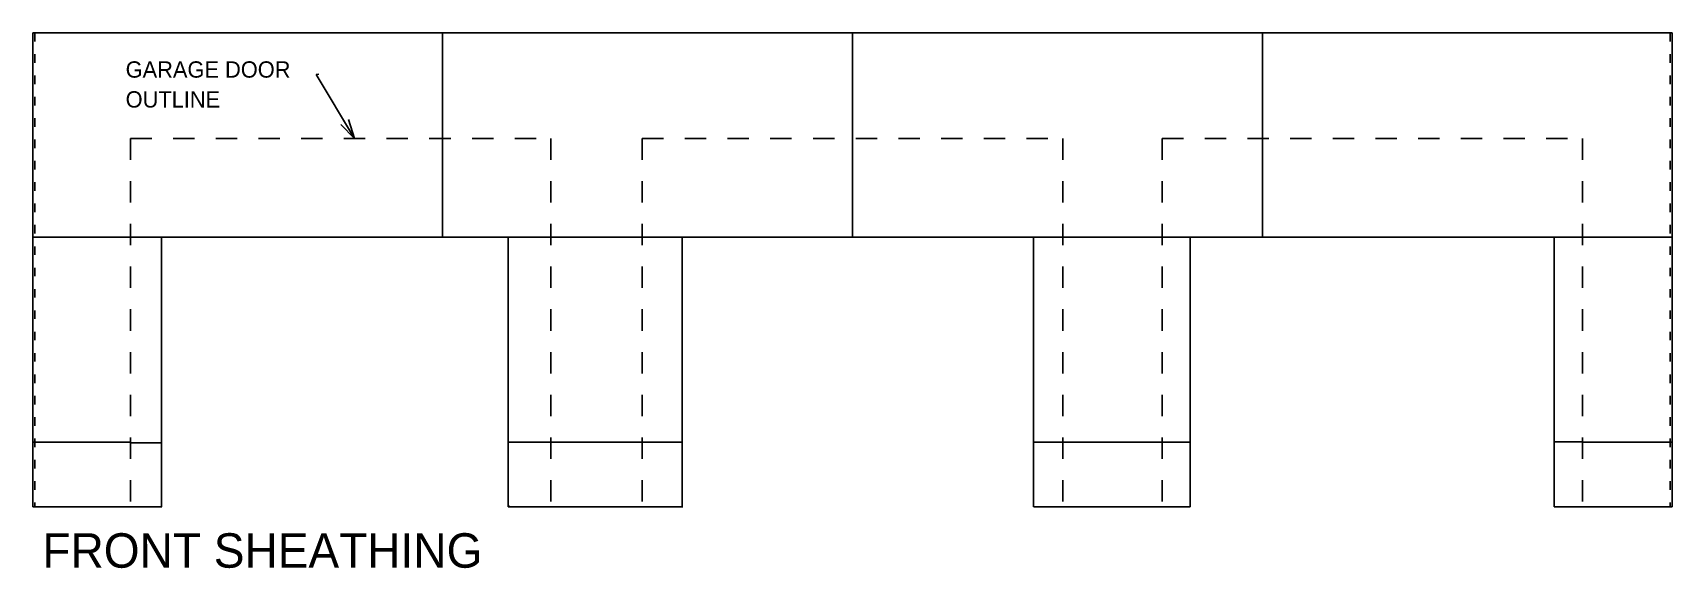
# Model space of a CAD drawing. Extents: x 462 to 846, y 176 to 302.
import ezdxf

# ---------------------------------------------------------------- set-up
doc = ezdxf.new("R2010")
doc.units = 0
doc.linetypes.add('MEDIUM', pattern=[10, 5, -5])
doc.linetypes.add('SMALL', pattern=[5, 2, -3])
for name, color, linetype in [('LAYER_12', 12, 'CONTINUOUS'), ('LAYER_2', 2, 'CONTINUOUS'), ('LAYER_4', 4, 'CONTINUOUS')]:
    doc.layers.add(name, color=color, linetype=linetype)

msp = doc.modelspace()

# ---------------------------------------------------------------- linework, layer by layer
at = {"layer": 'LAYER_2'}
for p, q in [((461.5, 301.5), (845.5, 301.5)), ((461.5, 301.5), (461.5, 190.5)), ((557.5, 301.5), (557.5, 253.62)), ((653.5, 301.5), (653.5, 253.62)), ((749.5, 301.5), (749.5, 253.62)), ((845.5, 301.5), (845.5, 190.5)), ((461.5, 253.62), (845.5, 253.62)), ((491.62, 253.62), (491.62, 190.5)), ((572.88, 253.62), (572.88, 190.5)), ((613.62, 253.62), (613.62, 190.5)), ((695.88, 253.62), (695.88, 190.5)), ((732.62, 253.62), (732.62, 190.5)), ((817.88, 253.62), (817.88, 190.5)), ((461.5, 205.62), (484.38, 205.62)), ((484.38, 205.5), (491.62, 205.5)), ((572.88, 205.62), (613.62, 205.62)), ((582.88, 205.62), (604.25, 205.62)), ((695.88, 205.62), (732.62, 205.62)), ((702.75, 205.62), (726, 205.62)), ((817.88, 205.75), (824.5, 205.75)), ((824.5, 205.62), (845.5, 205.62)), ((461.5, 190.5), (491.75, 190.5)), ((572.88, 190.88), (573.12, 190.62)), ((572.88, 190.5), (613.75, 190.5)), ((696, 190.62), (696.12, 190.5)), ((696, 190.5), (732.62, 190.5)), ((817.88, 190.5), (845.5, 190.5))]:
    msp.add_line(p, q, dxfattribs=at)
at = {"layer": 'LAYER_2', "linetype": 'SMALL'}
for p, q in [((462, 301.5), (462, 190.5)), ((845, 301.5), (845, 190.5))]:
    msp.add_line(p, q, dxfattribs=at)
at = {"layer": 'LAYER_2', "linetype": 'MEDIUM'}
for p, q in [((484.38, 276.75), (484.38, 190.5)), ((484.38, 276.75), (582.88, 276.75)), ((582.88, 276.75), (582.88, 190.5)), ((604.25, 276.75), (604.25, 190.5)), ((604.25, 276.75), (702.75, 276.75)), ((702.75, 276.75), (702.75, 190.5)), ((726, 276.75), (726, 190.5)), ((726, 276.75), (824.5, 276.75)), ((824.5, 276.75), (824.5, 190.5))]:
    msp.add_line(p, q, dxfattribs=at)
at = {"layer": 'LAYER_4'}
for p, q in [((528.5, 291.82), (527.88, 291.75)), ((527.88, 291.75), (536.88, 276.75)), ((535.48, 281.16), (536.88, 276.75)), ((533.64, 280.05), (536.88, 276.75))]:
    msp.add_line(p, q, dxfattribs=at)

# ---------------------------------------------------------------- texts
at = {"layer": 'LAYER_12'}
for s, height, p in [('GARAGE DOOR', 3.8205, (483.25, 291)), ('OUTLINE', 3.82, (483.25, 284)), ('FRONT SHEATHING ', 8.0655, (463.75, 176.25))]:
    msp.add_text(s, height=height, dxfattribs=at).set_placement(p)

doc.saveas('drawing.dxf')
